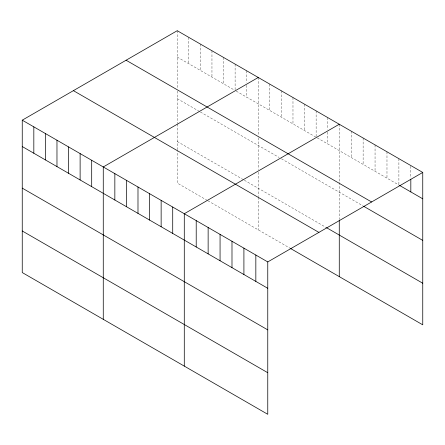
<?xml version="1.0" encoding="UTF-8"?>
<svg xmlns="http://www.w3.org/2000/svg" width="445" height="445" viewBox="0 0 445 445"><rect width="100%" height="100%" fill="white"/><g stroke="black" fill="none" stroke-linecap="round" stroke-linejoin="round"><path stroke-width="0.33" stroke-dasharray="2.23 1.67" d="M177.238 30.699L177.238 88.255M177.238 57.066L234.532 90.146M236.267 91.147L315.55 136.921M317.285 137.922L398.898 185.042M177.238 98.651L199.805 111.678M200.384 112.012L279.087 157.452M281.407 158.793L363.126 205.974M177.238 141.493L243.788 179.913M244.366 180.247L326.547 227.695M207.331 200.45L177.238 183.073L177.238 150.505M207.91 200.784L290.084 248.227M410.824 166.252L410.824 178.05M398.898 158.676L398.898 184.347M386.978 151.79L386.978 178.156M375.052 144.903L375.052 171.275M363.126 138.022L363.126 164.389M351.2 131.136L351.2 157.502M339.274 124.25L339.274 181.805M339.274 182.5L339.274 219.646M327.704 117.569L327.704 129.367M327.704 132.143L327.704 143.935M316.128 110.888L316.128 136.559M304.552 104.202L304.552 130.574M292.977 97.522L292.977 123.888M281.407 90.841L281.407 117.207M269.831 84.155L269.831 110.527M258.256 77.475L258.256 135.03M258.256 137.8L258.256 169.523M258.256 172.204L258.256 196.584M258.256 197.28L258.256 229.854M246.68 70.794L246.68 82.586M246.68 85.362L246.68 97.16M235.11 64.108L235.11 89.784M223.535 57.427L223.535 83.799M211.959 50.747L211.959 77.113M200.384 44.061L200.384 70.432M188.814 37.38L188.814 63.752M177.238 91.025L177.238 123.421M177.238 124.088L177.238 149.809"/><path stroke-width="0.67" d="M22.25 120.178L267.762 261.927L267.762 414.301L22.25 272.557L22.25 120.178L177.238 30.699L422.75 172.443L422.75 324.822L290.663 248.56M258.256 77.475L103.268 166.953L103.268 319.332M339.274 124.25L184.286 213.734L184.286 366.107M267.762 261.927L422.75 172.443M399.499 185.387L422.75 198.815M126.091 60.225L371.603 201.974M363.721 206.313L422.75 240.395M326.547 227.695L422.75 283.237M73.397 90.652L318.909 232.396M22.25 146.55L267.762 288.293M22.25 188.129L267.762 329.878M22.25 230.972L267.762 372.721M410.824 179.435L410.824 191.929M339.274 220.32L339.274 276.629M255.836 255.041L255.836 281.407M243.91 248.154L243.91 274.526M231.99 241.268L231.99 267.64M220.064 234.387L220.064 260.753M208.138 227.501L208.138 253.873M196.212 220.614L196.212 246.986M172.716 207.047L172.716 233.419M161.14 200.367L161.14 226.739M149.565 193.686L149.565 220.053M137.989 187L137.989 213.372M126.419 180.32L126.419 206.691M114.843 173.639L114.843 200.005M91.692 160.272L91.692 186.644M80.122 153.592L80.122 179.958M68.547 146.911L68.547 173.277M56.971 140.225L56.971 166.597M45.396 133.544L45.396 159.911M33.826 126.864L33.826 153.23"/></g></svg>
